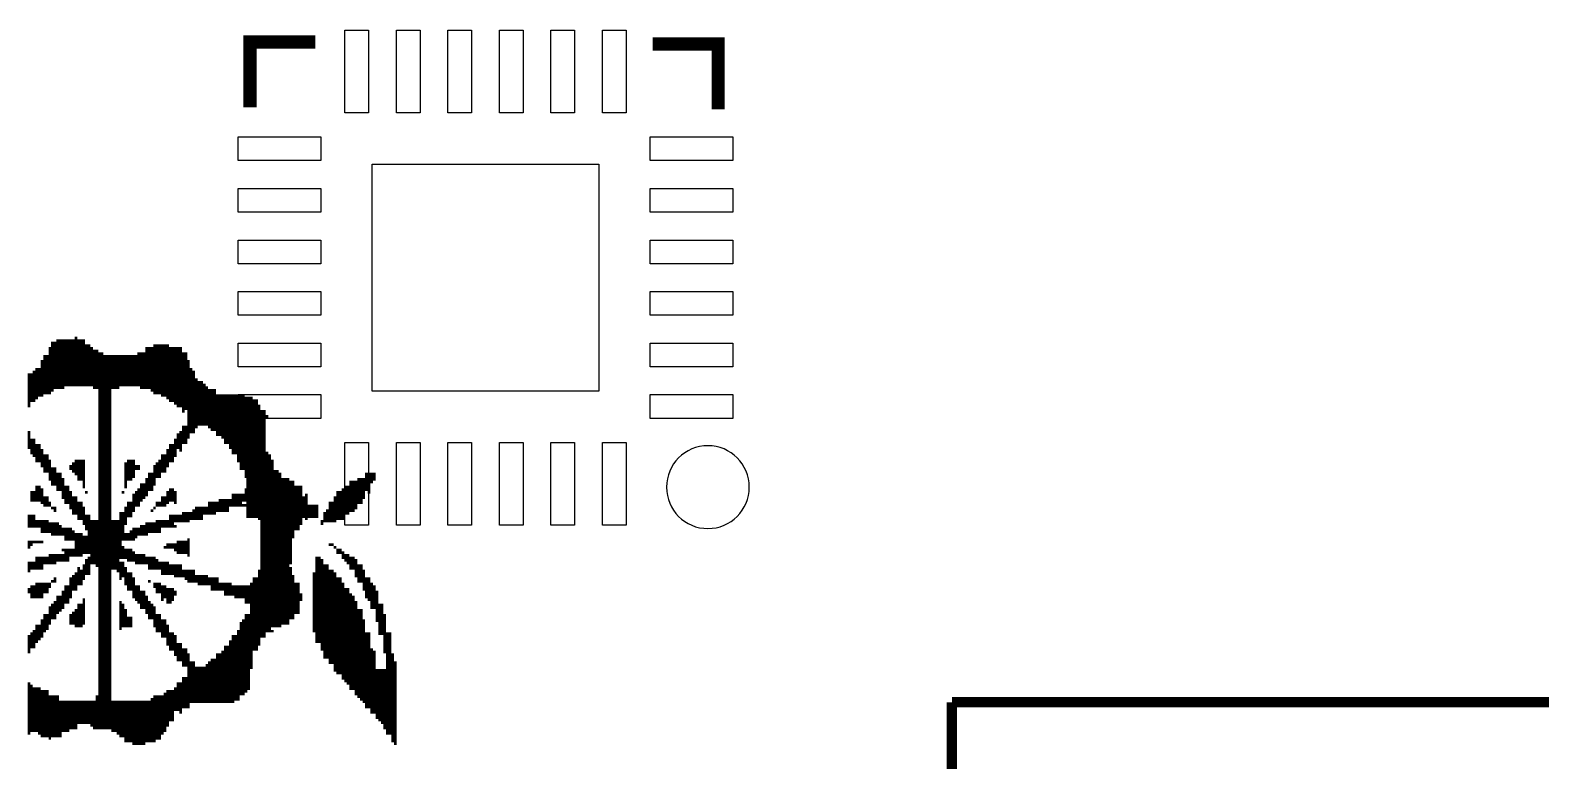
# Model space of a CAD drawing. Extents: x 16 to 143, y 14 to 67.
# Drawn here: x 52.37 to 67.04, y 46.6 to 53.68 of the extents above; entities that cross this region are included whole.
import ezdxf

# ---------------------------------------------------------------- set-up
doc = ezdxf.new("R2010")
doc.units = 0
doc.header["$MEASUREMENT"] = 0
for name, color, linetype in [('BG_SILKSCREEN_TOP', 43, 'CONTINUOUS'), ('PG_SILKSCREEN_TOP', 30, 'CONTINUOUS'), ('PIN_PASTEMASK_TOP', 85, 'CONTINUOUS'), ('PIN_TOP', 1, 'CONTINUOUS')]:
    doc.layers.add(name, color=color, linetype=linetype)

msp = doc.modelspace()

# ---------------------------------------------------------------- linework, layer by layer
at = {"layer": 'BG_SILKSCREEN_TOP', "const_width": 0.0254}
for points in [[(52.5653, 50.6095), (52.5653, 50.1523)], [(52.5907, 50.6603), (52.5907, 50.1777)], [(52.6161, 50.6603), (52.6161, 50.2031)], [(52.6415, 50.6857), (52.6415, 50.2031)], [(52.6669, 50.6857), (52.6669, 50.2031)], [(52.6923, 50.6857), (52.6923, 50.2031)], [(52.7177, 50.6857), (52.7177, 50.2285)], [(52.7431, 50.6857), (52.7431, 50.2285)], [(52.7685, 50.6857), (52.7685, 50.2285)], [(52.7939, 50.6857), (52.7939, 50.2285)], [(52.8193, 50.7111), (52.8193, 50.2285)], [(52.8447, 50.6857), (52.8447, 50.2285)], [(52.8701, 50.6857), (52.8701, 50.2285)], [(52.8955, 50.6857), (52.8955, 50.2285)], [(52.9209, 50.6349), (52.9209, 50.2285)], [(52.9463, 50.6349), (52.9463, 50.2285)], [(52.9717, 50.6095), (52.9717, 50.2285)], [(52.9971, 50.5841), (52.9971, 50.2031)], [(53.0225, 50.5841), (53.0225, 50.2031)], [(53.5051, 50.6095), (53.5051, 50.2031)], [(53.5305, 50.6095), (53.5305, 50.2031)], [(53.5559, 50.6095), (53.5559, 50.1777)], [(53.5813, 50.6349), (53.5813, 50.1523)], [(53.6067, 50.6349), (53.6067, 50.1523)], [(53.6321, 50.6349), (53.6321, 50.1523)], [(53.6575, 50.6349), (53.6575, 50.1269)], [(53.6829, 50.6349), (53.6829, 50.1269)], [(53.7083, 50.6349), (53.7083, 50.1015)], [(53.7337, 50.6095), (53.7337, 50.0761)], [(53.7591, 50.6095), (53.7591, 50.0761)], [(53.7845, 50.6095), (53.7845, 50.0507)], [(53.8099, 50.6095), (53.8099, 50.0253)], [(53.8353, 50.6095), (53.8353, 50.0253)], [(52.4891, 50.4825), (52.4891, 50.1269)], [(52.5145, 50.5333), (52.5145, 50.1523)], [(52.5399, 50.5333), (52.5399, 50.1523)], [(53.0479, 50.5587), (53.0479, 46.9011)], [(53.0733, 50.5587), (53.0733, 46.9011)], [(53.0987, 50.5333), (53.0987, 46.9011)], [(53.1241, 50.5333), (53.1241, 46.9011)], [(53.1495, 50.5333), (53.1495, 46.9011)], [(53.1749, 50.5333), (53.1749, 50.2031)], [(53.2003, 50.5333), (53.2003, 50.2031)], [(53.2257, 50.5333), (53.2257, 50.2031)], [(53.2511, 50.5333), (53.2511, 50.2285)], [(53.2765, 50.5333), (53.2765, 50.2285)], [(53.3019, 50.5333), (53.3019, 50.2285)], [(53.3273, 50.5333), (53.3273, 50.2285)], [(53.3527, 50.5333), (53.3527, 50.2285)], [(53.3781, 50.5333), (53.3781, 50.2285)], [(53.4035, 50.5333), (53.4035, 50.2285)], [(53.4289, 50.5587), (53.4289, 50.2285)], [(53.4543, 50.5587), (53.4543, 50.2031)], [(53.4797, 50.5587), (53.4797, 50.2031)], [(53.8607, 50.5587), (53.8607, 49.9745)], [(53.8861, 50.5587), (53.8861, 49.9999)], [(53.9115, 50.4825), (53.9115, 49.7205)], [(52.3621, 50.3555), (52.3621, 50.0253)], [(52.3875, 50.3555), (52.3875, 50.0761)], [(52.4129, 50.3809), (52.4129, 50.0761)], [(52.4383, 50.4063), (52.4383, 50.1015)], [(52.4637, 50.4063), (52.4637, 50.1269)], [(53.9369, 50.4063), (53.9369, 49.7713)], [(53.9623, 50.3809), (53.9623, 49.7713)], [(53.9877, 50.3047), (53.9877, 49.8221)], [(54.0131, 50.2793), (54.0131, 49.8475)], [(54.0385, 50.2793), (54.0385, 49.8475)], [(54.0639, 50.2539), (54.0639, 49.8475)], [(54.0893, 50.2285), (54.0893, 49.8475)], [(54.1147, 50.2031), (54.1147, 49.8221)], [(54.1401, 50.2031), (54.1401, 49.7967)], [(54.1655, 50.2031), (54.1655, 49.7967)], [(54.1909, 50.1523), (54.1909, 49.7459)], [(54.2163, 50.1523), (54.2163, 49.7459)], [(54.2417, 50.1523), (54.2417, 49.7205)], [(54.2671, 50.1523), (54.2671, 49.6697)], [(54.2925, 50.1523), (54.2925, 49.6697)], [(54.3179, 50.1523), (54.3179, 49.6189)], [(54.3433, 50.1523), (54.3433, 49.5681)], [(54.3687, 50.1523), (54.3687, 49.5681)], [(54.3941, 50.1523), (54.3941, 49.4919)], [(54.4195, 50.1523), (54.4195, 49.4157)], [(54.4449, 50.1523), (54.4449, 49.4157)], [(54.4703, 50.1269), (54.4703, 49.3395)], [(54.4957, 50.1269), (54.4957, 49.3395)], [(54.5211, 50.1269), (54.5211, 49.0601)], [(54.5465, 50.1015), (54.5465, 49.0093)], [(54.5719, 50.1015), (54.5719, 49.0093)], [(54.5973, 50.0507), (54.5973, 48.9331)], [(54.6227, 49.9999), (54.6227, 47.7901)], [(54.6481, 49.9999), (54.6481, 47.7901)], [(53.8607, 49.8475), (53.8607, 49.6697)], [(53.8861, 49.8475), (53.8861, 49.6697)], [(54.6735, 49.9491), (54.6735, 49.9237)], [(52.3621, 49.7967), (52.3621, 49.6189)], [(52.3875, 49.7205), (52.3875, 49.5681)], [(52.4129, 49.7205), (52.4129, 49.5427)], [(53.7845, 49.7205), (53.7845, 49.5427)], [(53.8099, 49.7713), (53.8099, 49.6189)], [(53.8353, 49.7967), (53.8353, 49.5935)], [(52.4383, 49.6697), (52.4383, 49.4919)], [(52.4637, 49.6697), (52.4637, 49.4919)], [(52.4891, 49.6189), (52.4891, 49.4411)], [(52.5145, 49.5681), (52.5145, 49.3903)], [(52.5399, 49.5681), (52.5399, 49.3903)], [(53.6575, 49.5681), (53.6575, 49.3903)], [(53.6829, 49.5681), (53.6829, 49.3903)], [(53.7083, 49.6189), (53.7083, 49.4411)], [(53.7337, 49.6697), (53.7337, 49.4919)], [(53.7591, 49.6697), (53.7591, 49.4919)], [(54.6735, 49.5935), (54.6735, 47.8409)], [(54.6989, 49.5681), (54.6989, 47.8409)], [(52.5653, 49.5173), (52.5653, 49.3141)], [(52.5907, 49.4411), (52.5907, 49.2633)], [(52.6161, 49.4411), (52.6161, 49.2633)], [(52.7685, 49.4665), (52.7685, 49.4157)], [(52.7939, 49.4919), (52.7939, 49.3903)], [(52.8193, 49.5173), (52.8193, 49.3649)], [(52.8447, 49.5173), (52.8447, 49.3141)], [(52.8701, 49.5173), (52.8701, 49.3141)], [(52.8955, 49.5173), (52.8955, 49.2379)], [(53.3019, 49.4919), (53.3019, 49.2379)], [(53.3273, 49.5173), (53.3273, 49.3141)], [(53.3527, 49.5173), (53.3527, 49.3141)], [(53.3781, 49.5173), (53.3781, 49.3395)], [(53.4035, 49.4665), (53.4035, 49.4157)], [(53.4289, 49.4665), (53.4289, 49.4157)], [(53.5813, 49.4665), (53.5813, 49.2633)], [(53.6067, 49.4919), (53.6067, 49.3395)], [(53.6321, 49.5173), (53.6321, 49.3395)], [(54.7243, 49.5173), (54.7243, 47.8917)], [(54.7497, 49.4157), (54.7497, 47.8917)], [(54.7751, 49.4157), (54.7751, 47.8917)], [(52.4383, 49.2633), (52.4383, 49.1109)], [(52.4637, 49.2633), (52.4637, 49.1109)], [(52.6415, 49.3903), (52.6415, 49.2125)], [(52.6669, 49.3903), (52.6669, 49.2125)], [(52.6923, 49.3395), (52.6923, 49.1363)], [(52.7177, 49.2633), (52.7177, 49.0855)], [(52.7431, 49.2633), (52.7431, 49.0855)], [(53.4543, 49.2887), (53.4543, 49.1109)], [(53.4797, 49.2887), (53.4797, 49.1363)], [(53.5051, 49.3395), (53.5051, 49.1617)], [(53.5305, 49.3903), (53.5305, 49.2125)], [(53.5559, 49.3903), (53.5559, 49.2125)], [(54.8005, 49.3903), (54.8005, 47.8917)], [(54.8259, 49.3395), (54.8259, 47.9171)], [(54.8513, 49.3395), (54.8513, 47.9171)], [(54.8767, 49.3395), (54.8767, 47.9171)], [(54.9021, 49.3141), (54.9021, 48.5013)], [(54.9275, 49.3141), (54.9275, 48.7553)], [(54.9529, 49.2633), (54.9529, 48.8315)], [(54.9783, 49.2633), (54.9783, 48.8315)], [(55.0037, 49.2633), (55.0037, 48.8823)], [(55.4355, 49.2633), (55.4355, 48.9839)], [(55.4609, 49.2633), (55.4609, 48.9839)], [(55.4863, 49.3141), (55.4863, 49.0093)], [(55.5117, 49.3141), (55.5117, 49.0093)], [(55.5371, 49.3141), (55.5371, 49.0347)], [(55.5625, 49.3395), (55.5625, 49.0855)], [(55.5879, 49.3395), (55.5879, 49.0855)], [(55.6133, 49.3395), (55.6133, 49.1363)], [(55.6387, 49.3903), (55.6387, 49.2125)], [(55.6641, 49.3903), (55.6641, 49.1871)], [(55.6895, 49.3903), (55.6895, 49.2887)], [(55.7149, 49.3903), (55.7149, 49.3141)], [(52.3875, 49.2125), (52.3875, 49.1109)], [(52.4129, 49.2125), (52.4129, 49.1109)], [(52.4891, 49.2379), (52.4891, 49.0855)], [(52.5145, 49.1617), (52.5145, 49.0601)], [(52.5399, 49.1617), (52.5399, 49.0601)], [(52.5653, 49.1109), (52.5653, 49.0601)], [(52.7685, 49.2125), (52.7685, 49.0347)], [(52.7939, 49.1617), (52.7939, 48.9839)], [(52.8193, 49.1617), (52.8193, 48.9839)], [(52.8447, 49.1109), (52.8447, 48.9331)], [(52.8701, 49.1109), (52.8701, 48.9331)], [(52.9209, 49.2125), (52.9209, 49.1871)], [(53.2765, 49.2125), (53.2765, 49.1871)], [(53.3273, 49.1109), (53.3273, 48.9585)], [(53.3527, 49.1109), (53.3527, 48.9585)], [(53.3781, 49.1871), (53.3781, 49.0093)], [(53.4035, 49.2125), (53.4035, 49.0601)], [(53.4289, 49.2379), (53.4289, 49.0601)], [(53.6067, 49.1109), (53.6067, 49.0601)], [(53.6321, 49.1109), (53.6321, 49.0601)], [(53.6575, 49.1617), (53.6575, 49.0601)], [(53.6829, 49.1617), (53.6829, 49.0601)], [(53.7083, 49.2125), (53.7083, 49.0855)], [(53.7337, 49.2379), (53.7337, 49.1109)], [(53.7591, 49.2379), (53.7591, 49.1109)], [(53.7845, 49.2125), (53.7845, 49.0855)], [(54.1147, 49.1109), (54.1147, 48.9839)], [(54.1401, 49.1109), (54.1401, 48.9839)], [(54.1655, 49.1109), (54.1655, 48.9839)], [(54.1909, 49.1109), (54.1909, 49.0093)], [(54.2163, 49.1363), (54.2163, 49.0093)], [(54.2417, 49.1363), (54.2417, 49.0093)], [(54.2671, 49.1363), (54.2671, 49.0093)], [(54.2925, 49.1363), (54.2925, 49.0093)], [(54.3179, 49.1363), (54.3179, 49.0601)], [(54.3433, 49.1871), (54.3433, 49.0601)], [(54.3687, 49.1871), (54.3687, 49.0601)], [(54.3941, 49.1871), (54.3941, 49.0601)], [(54.4195, 49.1871), (54.4195, 49.0601)], [(54.4449, 49.1871), (54.4449, 49.1109)], [(54.4703, 49.2379), (54.4703, 49.1109)], [(54.4957, 49.2379), (54.4957, 49.1109)], [(55.0291, 49.1617), (55.0291, 48.9585)], [(55.0545, 49.1871), (55.0545, 48.9331)], [(55.2831, 49.1109), (55.2831, 48.9077)], [(55.3085, 49.1109), (55.3085, 48.9077)], [(55.3339, 49.1617), (55.3339, 48.9077)], [(55.3593, 49.2125), (55.3593, 48.9331)], [(55.3847, 49.2125), (55.3847, 48.9331)], [(55.4101, 49.2379), (55.4101, 48.9331)], [(52.3621, 48.9839), (52.3621, 48.8569)], [(52.3875, 48.9839), (52.3875, 48.8569)], [(52.4129, 48.9839), (52.4129, 48.8569)], [(52.5907, 49.0601), (52.5907, 49.0347)], [(52.6161, 49.0601), (52.6161, 49.0093)], [(52.8955, 49.0601), (52.8955, 48.8823)], [(52.9209, 48.9839), (52.9209, 48.8315)], [(52.9463, 48.9839), (52.9463, 48.6029)], [(53.2511, 49.0093), (53.2511, 48.5521)], [(53.2765, 49.0093), (53.2765, 48.7299)], [(53.3019, 49.0601), (53.3019, 48.8823)], [(53.5559, 49.0347), (53.5559, 49.0093)], [(53.5813, 49.0601), (53.5813, 49.0347)], [(53.7337, 48.9839), (53.7337, 48.8569)], [(53.7591, 48.9839), (53.7591, 48.8569)], [(53.7845, 48.9839), (53.7845, 48.9077)], [(53.8099, 48.9839), (53.8099, 48.9077)], [(53.8353, 48.9839), (53.8353, 48.9077)], [(53.8607, 49.0093), (53.8607, 48.9077)], [(53.8861, 49.0093), (53.8861, 48.9077)], [(53.9115, 49.0093), (53.9115, 48.9077)], [(53.9369, 49.0093), (53.9369, 48.9331)], [(53.9623, 49.0347), (53.9623, 48.9331)], [(53.9877, 49.0601), (53.9877, 48.9331)], [(54.0131, 49.0601), (54.0131, 48.9331)], [(54.0385, 49.0601), (54.0385, 48.9331)], [(54.0639, 49.0601), (54.0639, 48.9839)], [(54.0893, 49.0601), (54.0893, 48.9839)], [(54.4449, 49.0855), (54.4449, 49.0601)], [(54.4703, 49.0855), (54.4703, 49.0601)], [(54.4957, 49.0855), (54.4957, 49.0601)], [(55.2323, 49.0093), (55.2323, 48.9077)], [(55.2577, 49.0347), (55.2577, 48.9077)], [(52.4383, 48.9331), (52.4383, 48.8569)], [(52.4637, 48.9331), (52.4637, 48.8569)], [(52.4891, 48.9331), (52.4891, 48.8061)], [(52.5145, 48.9331), (52.5145, 48.8061)], [(52.5399, 48.9331), (52.5399, 48.8061)], [(52.5653, 48.9077), (52.5653, 48.8061)], [(52.5907, 48.9077), (52.5907, 48.7807)], [(52.6161, 48.9077), (52.6161, 48.7807)], [(52.6415, 48.9077), (52.6415, 48.7807)], [(52.6669, 48.8823), (52.6669, 48.7807)], [(52.6923, 48.8569), (52.6923, 48.7807)], [(52.7177, 48.8569), (52.7177, 48.7299)], [(52.7431, 48.8569), (52.7431, 48.7299)], [(52.7685, 48.8569), (52.7685, 48.7299)], [(52.7939, 48.8315), (52.7939, 48.7299)], [(52.9717, 48.9331), (52.9717, 48.5013)], [(52.9971, 48.9331), (52.9971, 48.5013)], [(53.0225, 48.9331), (53.0225, 48.4759)], [(53.1749, 48.9331), (53.1749, 48.4505)], [(53.2003, 48.9331), (53.2003, 48.4505)], [(53.2257, 48.9331), (53.2257, 48.4251)], [(53.3527, 48.8315), (53.3527, 48.7299)], [(53.3781, 48.8569), (53.3781, 48.7299)], [(53.4035, 48.8569), (53.4035, 48.7553)], [(53.4289, 48.8569), (53.4289, 48.7807)], [(53.4543, 48.8823), (53.4543, 48.7807)], [(53.4797, 48.8823), (53.4797, 48.7807)], [(53.5051, 48.9077), (53.5051, 48.7807)], [(53.5305, 48.9077), (53.5305, 48.8061)], [(53.5559, 48.9077), (53.5559, 48.8061)], [(53.5813, 48.9077), (53.5813, 48.8061)], [(53.6067, 48.9331), (53.6067, 48.8061)], [(53.6321, 48.9331), (53.6321, 48.8061)], [(53.6575, 48.9331), (53.6575, 48.8569)], [(53.6829, 48.9331), (53.6829, 48.8569)], [(53.7083, 48.9331), (53.7083, 48.8569)], [(53.7845, 48.8823), (53.7845, 48.8569)], [(55.2069, 48.9331), (55.2069, 48.8823)], [(52.3621, 48.7299), (52.3621, 48.6537)], [(52.3875, 48.7299), (52.3875, 48.6791)], [(52.4129, 48.7299), (52.4129, 48.7045)], [(52.4383, 48.7299), (52.4383, 48.7045)], [(52.4637, 48.7299), (52.4637, 48.7045)], [(52.4891, 48.7299), (52.4891, 48.7045)], [(52.8193, 48.8061), (52.8193, 48.5775)], [(52.8447, 48.8061), (52.8447, 48.5775)], [(52.8701, 48.8061), (52.8701, 48.5775)], [(52.8955, 48.7807), (52.8955, 48.6029)], [(52.9209, 48.7807), (52.9209, 48.6029)], [(53.2765, 48.6791), (53.2765, 48.5521)], [(53.3019, 48.8061), (53.3019, 48.7299)], [(53.3273, 48.8061), (53.3273, 48.7299)], [(53.6829, 48.6791), (53.6829, 48.6537)], [(53.7083, 48.7045), (53.7083, 48.6537)], [(53.7337, 48.7045), (53.7337, 48.6537)], [(53.7591, 48.7045), (53.7591, 48.6537)], [(53.7845, 48.7045), (53.7845, 48.6283)], [(53.8099, 48.7299), (53.8099, 48.6029)], [(53.8353, 48.7299), (53.8353, 48.6029)], [(53.8607, 48.7299), (53.8607, 48.6029)], [(53.8861, 48.7299), (53.8861, 48.6029)], [(53.9115, 48.7553), (53.9115, 48.5775)], [(55.2831, 48.7045), (55.2831, 48.6791)], [(55.3085, 48.7045), (55.3085, 48.6791)], [(55.3339, 48.6791), (55.3339, 48.6537)], [(52.3621, 48.5267), (52.3621, 48.4251)], [(52.3875, 48.5267), (52.3875, 48.4505)], [(52.4129, 48.5267), (52.4129, 48.4505)], [(52.4383, 48.5775), (52.4383, 48.4505)], [(52.4637, 48.5775), (52.4637, 48.4505)], [(52.4891, 48.5775), (52.4891, 48.4505)], [(52.5145, 48.5775), (52.5145, 48.5013)], [(52.5399, 48.5775), (52.5399, 48.5013)], [(52.5653, 48.6029), (52.5653, 48.5013)], [(52.5907, 48.6029), (52.5907, 48.5013)], [(52.6161, 48.6029), (52.6161, 48.5013)], [(52.6415, 48.6029), (52.6415, 48.5267)], [(52.6669, 48.6029), (52.6669, 48.5267)], [(52.6923, 48.6537), (52.6923, 48.6283)], [(52.6923, 48.6029), (52.6923, 48.5267)], [(52.7177, 48.6537), (52.7177, 48.5267)], [(52.7431, 48.6537), (52.7431, 48.5267)], [(52.7685, 48.6537), (52.7685, 48.5775)], [(52.7939, 48.6537), (52.7939, 48.5775)], [(52.9209, 48.5521), (52.9209, 48.3997)], [(52.9463, 48.5775), (52.9463, 48.3997)], [(53.2511, 48.5267), (53.2511, 48.3489)], [(53.2765, 48.5267), (53.2765, 48.3743)], [(53.3019, 48.6537), (53.3019, 48.5521)], [(53.3273, 48.6537), (53.3273, 48.5267)], [(53.3527, 48.6537), (53.3527, 48.5267)], [(53.3781, 48.6283), (53.3781, 48.5267)], [(53.4035, 48.6029), (53.4035, 48.5013)], [(53.4289, 48.6029), (53.4289, 48.5013)], [(53.4543, 48.6029), (53.4543, 48.5013)], [(53.4797, 48.6029), (53.4797, 48.5013)], [(53.5051, 48.5775), (53.5051, 48.5013)], [(53.5305, 48.5775), (53.5305, 48.4505)], [(53.5559, 48.5775), (53.5559, 48.4505)], [(53.5813, 48.5775), (53.5813, 48.4505)], [(53.6067, 48.5521), (53.6067, 48.4505)], [(53.6321, 48.5267), (53.6321, 48.4505)], [(53.6575, 48.5267), (53.6575, 48.3997)], [(53.6829, 48.5267), (53.6829, 48.3997)], [(53.7083, 48.5267), (53.7083, 48.3997)], [(55.1561, 48.5775), (55.1561, 47.7393)], [(55.1815, 48.5775), (55.1815, 47.7393)], [(55.2069, 48.5521), (55.2069, 47.6631)], [(55.3593, 48.6537), (55.3593, 48.6029)], [(55.3847, 48.6537), (55.3847, 48.6029)], [(55.4101, 48.6283), (55.4101, 48.5521)], [(55.4355, 48.6029), (55.4355, 48.5267)], [(55.4609, 48.6029), (55.4609, 48.5013)], [(55.4863, 48.5775), (55.4863, 48.4505)], [(55.5117, 48.5775), (55.5117, 48.4505)], [(55.5371, 48.5521), (55.5371, 48.3743)], [(52.7939, 48.3997), (52.7939, 48.2473)], [(52.8193, 48.4251), (52.8193, 48.2473)], [(52.8447, 48.4759), (52.8447, 48.2981)], [(52.8701, 48.4505), (52.8701, 48.2981)], [(52.8955, 48.5013), (52.8955, 48.3489)], [(53.3019, 48.4759), (53.3019, 48.2981)], [(53.3273, 48.4251), (53.3273, 48.2473)], [(53.3527, 48.4251), (53.3527, 48.2473)], [(53.7337, 48.5013), (53.7337, 48.3997)], [(53.7591, 48.5013), (53.7591, 48.3997)], [(53.7845, 48.5013), (53.7845, 48.3743)], [(53.8099, 48.5013), (53.8099, 48.3743)], [(53.8353, 48.5013), (53.8353, 48.3743)], [(53.8607, 48.4505), (53.8607, 48.3743)], [(53.8861, 48.4505), (53.8861, 48.3489)], [(53.9115, 48.4505), (53.9115, 48.3235)], [(53.9369, 48.4505), (53.9369, 48.3235)], [(53.9623, 48.4505), (53.9623, 48.3235)], [(53.9877, 48.3997), (53.9877, 48.3235)], [(54.0131, 48.3997), (54.0131, 48.2981)], [(54.0385, 48.3997), (54.0385, 48.2981)], [(54.0639, 48.3997), (54.0639, 48.2981)], [(54.0893, 48.3997), (54.0893, 48.2981)], [(54.5973, 48.4505), (54.5973, 47.7139)], [(54.9021, 48.4759), (54.9021, 47.9679)], [(54.9275, 48.3997), (54.9275, 47.9679)], [(55.1307, 48.4251), (55.1307, 47.8409)], [(55.2323, 48.5013), (55.2323, 47.5869)], [(55.2577, 48.5013), (55.2577, 47.5869)], [(55.2831, 48.4505), (55.2831, 47.5361)], [(55.3085, 48.4505), (55.3085, 47.5361)], [(55.3339, 48.4251), (55.3339, 47.4599)], [(55.5625, 48.5013), (55.5625, 48.3235)], [(55.5879, 48.5013), (55.5879, 48.3235)], [(55.6133, 48.4505), (55.6133, 48.2473)], [(52.3621, 48.2727), (52.3621, 48.2219)], [(52.3875, 48.2981), (52.3875, 48.1711)], [(52.4129, 48.2981), (52.4129, 48.1711)], [(52.4383, 48.3235), (52.4383, 48.1711)], [(52.4637, 48.3235), (52.4637, 48.1711)], [(52.4891, 48.3235), (52.4891, 48.1711)], [(52.5145, 48.3235), (52.5145, 48.2219)], [(52.5399, 48.3235), (52.5399, 48.2219)], [(52.5653, 48.3235), (52.5653, 48.2727)], [(52.5907, 48.3489), (52.5907, 48.3235)], [(52.6161, 48.3743), (52.6161, 48.3235)], [(52.6923, 48.2473), (52.6923, 48.0695)], [(52.7177, 48.2981), (52.7177, 48.1203)], [(52.7431, 48.2981), (52.7431, 48.1203)], [(52.7685, 48.3743), (52.7685, 48.1711)], [(53.3781, 48.3743), (53.3781, 48.1711)], [(53.4035, 48.2981), (53.4035, 48.1457)], [(53.4289, 48.2981), (53.4289, 48.1203)], [(53.4543, 48.2473), (53.4543, 48.0695)], [(53.4797, 48.2473), (53.4797, 48.0695)], [(53.5305, 48.3489), (53.5305, 48.3235)], [(53.5813, 48.3235), (53.5813, 48.2727)], [(53.6067, 48.3235), (53.6067, 48.2219)], [(53.6321, 48.3235), (53.6321, 48.2219)], [(53.6575, 48.2981), (53.6575, 48.1457)], [(53.6829, 48.2981), (53.6829, 48.1711)], [(53.7083, 48.2727), (53.7083, 48.1203)], [(53.7337, 48.2727), (53.7337, 48.1203)], [(53.7591, 48.2727), (53.7591, 48.1457)], [(53.7845, 48.2473), (53.7845, 48.1965)], [(54.1147, 48.3743), (54.1147, 48.2981)], [(54.1401, 48.3743), (54.1401, 48.2473)], [(54.1655, 48.3743), (54.1655, 48.2473)], [(54.1909, 48.3743), (54.1909, 48.2473)], [(54.2163, 48.3235), (54.2163, 48.2473)], [(54.2417, 48.3235), (54.2417, 48.2473)], [(54.2671, 48.3235), (54.2671, 48.1965)], [(54.2925, 48.3235), (54.2925, 48.1965)], [(54.3179, 48.3235), (54.3179, 48.1965)], [(54.3433, 48.2981), (54.3433, 48.1965)], [(54.3687, 48.2981), (54.3687, 48.1711)], [(54.3941, 48.2981), (54.3941, 48.1711)], [(54.4195, 48.2981), (54.4195, 48.1711)], [(54.4449, 48.2981), (54.4449, 48.1711)], [(54.4703, 48.2981), (54.4703, 48.1203)], [(54.4957, 48.2981), (54.4957, 48.1203)], [(54.5211, 48.3235), (54.5211, 47.4853)], [(54.5465, 48.3743), (54.5465, 47.6631)], [(54.5719, 48.3743), (54.5719, 47.6631)], [(54.9529, 48.3235), (54.9529, 48.0187)], [(54.9783, 48.3235), (54.9783, 48.0187)], [(55.3593, 48.3743), (55.3593, 47.4345)], [(55.3847, 48.3743), (55.3847, 47.4345)], [(55.4101, 48.3235), (55.4101, 47.3837)], [(55.4355, 48.2727), (55.4355, 47.3583)], [(55.4609, 48.2727), (55.4609, 47.3329)], [(55.6387, 48.3743), (55.6387, 48.1711)], [(55.6641, 48.3743), (55.6641, 48.1457)], [(55.6895, 48.3235), (55.6895, 48.0695)], [(55.7149, 48.2981), (55.7149, 48.0695)], [(55.7403, 48.2473), (55.7403, 47.9425)], [(52.5653, 48.0949), (52.5653, 47.9171)], [(52.5907, 48.1203), (52.5907, 47.9679)], [(52.6161, 48.1457), (52.6161, 47.9679)], [(52.6415, 48.1965), (52.6415, 48.0187)], [(52.6669, 48.1965), (52.6669, 48.0441)], [(52.8447, 48.1203), (52.8447, 47.8917)], [(52.8701, 48.1203), (52.8701, 47.8917)], [(52.8955, 48.1711), (52.8955, 47.9171)], [(53.2511, 48.1457), (53.2511, 47.8663)], [(53.2765, 48.1203), (53.2765, 47.8917)], [(53.5051, 48.1965), (53.5051, 48.0187)], [(53.5305, 48.1457), (53.5305, 47.9679)], [(53.5559, 48.1203), (53.5559, 47.9679)], [(53.5813, 48.0949), (53.5813, 47.8917)], [(55.0037, 48.2219), (55.0037, 48.1457)], [(55.4863, 48.2219), (55.4863, 47.2821)], [(55.5117, 48.1965), (55.5117, 47.2821)], [(55.5371, 48.1457), (55.5371, 47.2313)], [(55.7657, 48.1203), (55.7657, 47.8155)], [(55.7911, 48.1203), (55.7911, 47.8155)], [(52.4891, 47.9679), (52.4891, 47.7901)], [(52.5145, 48.0187), (52.5145, 47.8409)], [(52.5399, 48.0187), (52.5399, 47.8663)], [(52.7685, 48.0187), (52.7685, 47.9171)], [(52.7939, 48.0441), (52.7939, 47.9171)], [(52.8193, 48.0695), (52.8193, 47.8917)], [(53.3019, 48.0695), (53.3019, 47.8917)], [(53.3273, 47.9933), (53.3273, 47.8917)], [(53.3527, 47.9933), (53.3527, 47.8917)], [(53.6067, 48.0187), (53.6067, 47.8409)], [(53.6321, 48.0187), (53.6321, 47.8409)], [(53.6575, 47.9679), (53.6575, 47.7901)], [(53.6829, 47.9679), (53.6829, 47.7901)], [(54.4195, 47.9425), (54.4195, 47.2313)], [(54.4449, 47.9679), (54.4449, 47.2313)], [(54.4703, 48.0187), (54.4703, 47.2567)], [(54.4957, 48.0187), (54.4957, 47.2821)], [(55.5625, 48.0695), (55.5625, 47.2059)], [(55.5879, 48.0695), (55.5879, 47.1805)], [(55.6133, 47.9679), (55.6133, 47.1551)], [(55.8165, 48.0187), (55.8165, 47.6377)], [(52.3621, 47.8155), (52.3621, 47.6377)], [(52.3875, 47.8409), (52.3875, 47.6885)], [(52.4129, 47.8663), (52.4129, 47.6885)], [(52.4383, 47.9171), (52.4383, 47.7393)], [(52.4637, 47.9171), (52.4637, 47.7647)], [(53.7083, 47.9171), (53.7083, 47.7139)], [(53.7337, 47.8409), (53.7337, 47.6631)], [(53.7591, 47.8409), (53.7591, 47.6631)], [(53.7845, 47.8155), (53.7845, 47.6123)], [(54.3433, 47.8155), (54.3433, 47.1551)], [(54.3687, 47.8155), (54.3687, 47.1805)], [(54.3941, 47.8663), (54.3941, 47.1805)], [(54.7243, 47.8663), (54.7243, 47.8409)], [(55.6387, 47.8409), (55.6387, 47.1043)], [(55.6641, 47.8409), (55.6641, 47.1043)], [(55.8419, 47.8409), (55.8419, 46.8503)], [(55.8673, 47.8409), (55.8673, 46.8503)], [(53.8099, 47.7393), (53.8099, 47.5615)], [(53.8353, 47.7393), (53.8353, 47.5615)], [(53.8607, 47.6885), (53.8607, 47.5107)], [(53.8861, 47.6885), (53.8861, 47.5107)], [(54.2417, 47.6631), (54.2417, 47.1551)], [(54.2671, 47.7139), (54.2671, 47.1551)], [(54.2925, 47.7139), (54.2925, 47.1551)], [(54.3179, 47.7647), (54.3179, 47.1551)], [(55.6895, 47.6885), (55.6895, 47.0535)], [(55.7149, 47.6631), (55.7149, 47.0535)], [(53.9115, 47.6377), (53.9115, 47.1043)], [(53.9369, 47.5615), (53.9369, 47.1551)], [(53.9623, 47.5615), (53.9623, 47.1551)], [(53.9877, 47.5107), (53.9877, 47.1551)], [(54.0131, 47.5107), (54.0131, 47.1551)], [(54.0385, 47.5107), (54.0385, 47.1551)], [(54.0639, 47.5107), (54.0639, 47.1551)], [(54.0893, 47.5361), (54.0893, 47.1551)], [(54.1147, 47.5615), (54.1147, 47.1551)], [(54.1401, 47.5869), (54.1401, 47.1551)], [(54.1655, 47.5869), (54.1655, 47.1551)], [(54.1909, 47.6377), (54.1909, 47.1551)], [(54.2163, 47.6377), (54.2163, 47.1551)], [(55.8927, 47.6377), (55.8927, 46.7741)], [(55.9181, 47.5615), (55.9181, 46.7487)], [(52.3621, 47.3583), (52.3621, 46.8503)], [(53.8099, 47.3583), (53.8099, 47.0789)], [(53.8353, 47.3583), (53.8353, 47.0535)], [(53.8607, 47.4091), (53.8607, 47.1043)], [(53.8861, 47.4091), (53.8861, 47.1043)], [(55.7403, 47.4853), (55.7403, 47.0027)], [(55.7657, 47.4853), (55.7657, 46.9773)], [(55.7911, 47.4853), (55.7911, 46.9519)], [(55.8165, 47.4853), (55.8165, 46.9011)], [(52.3875, 47.3329), (52.3875, 46.8757)], [(52.4129, 47.3075), (52.4129, 46.8757)], [(52.4383, 47.3075), (52.4383, 46.8757)], [(52.4637, 47.3075), (52.4637, 46.8503)], [(52.4891, 47.2821), (52.4891, 46.8249)], [(52.5145, 47.2821), (52.5145, 46.8249)], [(52.5399, 47.2821), (52.5399, 46.8249)], [(52.5653, 47.2313), (52.5653, 46.7995)], [(52.5907, 47.2313), (52.5907, 46.8249)], [(52.6161, 47.2313), (52.6161, 46.8249)], [(52.6415, 47.2313), (52.6415, 46.8249)], [(53.0225, 47.2313), (53.0225, 46.9011)], [(53.5559, 47.2059), (53.5559, 46.7741)], [(53.5813, 47.2313), (53.5813, 46.7741)], [(53.6067, 47.2313), (53.6067, 46.7995)], [(53.6321, 47.2313), (53.6321, 46.7995)], [(53.6575, 47.2313), (53.6575, 46.8503)], [(53.6829, 47.2567), (53.6829, 46.8757)], [(53.7083, 47.2821), (53.7083, 46.9265)], [(53.7337, 47.2821), (53.7337, 46.9773)], [(53.7591, 47.2821), (53.7591, 46.9773)], [(53.7845, 47.3075), (53.7845, 47.0789)], [(52.6669, 47.1805), (52.6669, 46.8249)], [(52.6923, 47.1805), (52.6923, 46.8757)], [(52.7177, 47.1805), (52.7177, 46.8757)], [(52.7431, 47.1805), (52.7431, 46.8757)], [(52.7685, 47.1805), (52.7685, 46.9011)], [(52.7939, 47.1805), (52.7939, 46.9011)], [(52.8193, 47.1805), (52.8193, 46.9011)], [(52.8447, 47.1805), (52.8447, 46.9519)], [(52.8701, 47.1805), (52.8701, 46.9519)], [(52.8955, 47.1805), (52.8955, 46.9519)], [(52.9209, 47.1805), (52.9209, 46.9519)], [(52.9463, 47.1805), (52.9463, 46.9519)], [(52.9717, 47.1805), (52.9717, 46.9265)], [(52.9971, 47.1805), (52.9971, 46.9011)], [(53.1749, 47.1805), (53.1749, 46.8757)], [(53.2003, 47.1805), (53.2003, 46.8757)], [(53.2257, 47.1805), (53.2257, 46.8503)], [(53.2511, 47.1805), (53.2511, 46.8249)], [(53.2765, 47.1805), (53.2765, 46.8249)], [(53.3019, 47.1805), (53.3019, 46.7741)], [(53.3273, 47.1805), (53.3273, 46.7741)], [(53.3527, 47.1805), (53.3527, 46.7741)], [(53.3781, 47.1805), (53.3781, 46.7487)], [(53.4035, 47.1805), (53.4035, 46.7487)], [(53.4289, 47.1805), (53.4289, 46.7487)], [(53.4543, 47.1805), (53.4543, 46.7487)], [(53.4797, 47.1805), (53.4797, 46.7487)], [(53.5051, 47.1805), (53.5051, 46.7741)], [(53.5305, 47.1805), (53.5305, 46.7741)]]:
    msp.add_lwpolyline(points, dxfattribs=at)
at = {"layer": 'PG_SILKSCREEN_TOP'}
for points, const_width in [([(54.5084, 52.9336), (54.5084, 53.5686), (55.1434, 53.5686)], 0.127), ([(58.4183, 53.54942), (59.0533, 53.54942), (59.0533, 52.91442)], 0.127), ([(55.1705, 49.01578), (54.5355, 49.01578), (54.5355, 49.65078)], 0.127), ([(61.32271, 47.16394), (61.32271, 31.66994)], 0.1), ([(82.91271, 47.16394), (61.32271, 47.16394)], 0.1)]:
    msp.add_lwpolyline(points, dxfattribs=dict(at, const_width=const_width))
msp.add_lwpolyline([(59.355, 49.2506, 1), (58.5518, 49.2506, 1)], format="xyb", close=True, dxfattribs=at)
at = {"layer": 'PIN_PASTEMASK_TOP'}
for points in [[(55.65953, 52.88255), (55.4294, 52.88255), (55.4294, 53.68265), (55.65953, 53.68265)], [(56.1594, 52.88255), (55.92928, 52.88255), (55.92928, 53.68265), (56.1594, 53.68265)], [(56.65953, 52.88255), (56.4294, 52.88255), (56.4294, 53.68265), (56.65953, 53.68265)], [(57.1594, 52.88255), (56.92927, 52.88255), (56.92927, 53.68265), (57.1594, 53.68265)], [(57.65952, 52.88255), (57.4294, 52.88255), (57.4294, 53.68265), (57.65952, 53.68265)], [(58.1594, 52.88255), (57.92927, 52.88255), (57.92927, 53.68265), (58.1594, 53.68265)], [(55.19445, 52.6476), (55.19445, 52.41747), (54.39435, 52.41747), (54.39435, 52.6476)], [(59.19445, 52.6476), (59.19445, 52.41747), (58.39435, 52.41747), (58.39435, 52.6476)], [(57.89435, 50.18265), (55.69445, 50.18265), (55.69445, 52.38255), (57.89435, 52.38255)], [(55.19445, 52.14772), (55.19445, 51.9176), (54.39435, 51.9176), (54.39435, 52.14772)], [(59.19445, 52.14772), (59.19445, 51.9176), (58.39435, 51.9176), (58.39435, 52.14772)], [(55.19445, 51.6476), (55.19445, 51.41747), (54.39435, 51.41747), (54.39435, 51.6476)], [(59.19445, 51.6476), (59.19445, 51.41747), (58.39435, 51.41747), (58.39435, 51.6476)], [(55.19445, 51.14773), (55.19445, 50.9176), (54.39435, 50.9176), (54.39435, 51.14773)], [(59.19445, 51.14773), (59.19445, 50.9176), (58.39435, 50.9176), (58.39435, 51.14773)], [(55.19445, 50.6476), (55.19445, 50.41748), (54.39435, 50.41748), (54.39435, 50.6476)], [(59.19445, 50.6476), (59.19445, 50.41748), (58.39435, 50.41748), (58.39435, 50.6476)], [(55.19445, 50.14773), (55.19445, 49.9176), (54.39435, 49.9176), (54.39435, 50.14773)], [(59.19445, 50.14773), (59.19445, 49.9176), (58.39435, 49.9176), (58.39435, 50.14773)], [(55.65953, 48.88255), (55.4294, 48.88255), (55.4294, 49.68265), (55.65953, 49.68265)], [(56.1594, 48.88255), (55.92928, 48.88255), (55.92928, 49.68265), (56.1594, 49.68265)], [(56.65953, 48.88255), (56.4294, 48.88255), (56.4294, 49.68265), (56.65953, 49.68265)], [(57.1594, 48.88255), (56.92927, 48.88255), (56.92927, 49.68265), (57.1594, 49.68265)], [(57.65952, 48.88255), (57.4294, 48.88255), (57.4294, 49.68265), (57.65952, 49.68265)], [(58.1594, 48.88255), (57.92927, 48.88255), (57.92927, 49.68265), (58.1594, 49.68265)]]:
    msp.add_lwpolyline(points, close=True, dxfattribs=at)
at = {"layer": 'PIN_TOP'}
for points in [[(55.65953, 52.88255), (55.4294, 52.88255), (55.4294, 53.68265), (55.65953, 53.68265)], [(56.1594, 52.88255), (55.92928, 52.88255), (55.92928, 53.68265), (56.1594, 53.68265)], [(56.65953, 52.88255), (56.4294, 52.88255), (56.4294, 53.68265), (56.65953, 53.68265)], [(57.1594, 52.88255), (56.92927, 52.88255), (56.92927, 53.68265), (57.1594, 53.68265)], [(57.65952, 52.88255), (57.4294, 52.88255), (57.4294, 53.68265), (57.65952, 53.68265)], [(58.1594, 52.88255), (57.92927, 52.88255), (57.92927, 53.68265), (58.1594, 53.68265)], [(55.19445, 52.6476), (55.19445, 52.41747), (54.39435, 52.41747), (54.39435, 52.6476)], [(59.19445, 52.6476), (59.19445, 52.41747), (58.39435, 52.41747), (58.39435, 52.6476)], [(57.89435, 50.18265), (55.69445, 50.18265), (55.69445, 52.38255), (57.89435, 52.38255)], [(55.19445, 52.14772), (55.19445, 51.9176), (54.39435, 51.9176), (54.39435, 52.14772)], [(59.19445, 52.14772), (59.19445, 51.9176), (58.39435, 51.9176), (58.39435, 52.14772)], [(55.19445, 51.6476), (55.19445, 51.41747), (54.39435, 51.41747), (54.39435, 51.6476)], [(59.19445, 51.6476), (59.19445, 51.41747), (58.39435, 51.41747), (58.39435, 51.6476)], [(55.19445, 51.14773), (55.19445, 50.9176), (54.39435, 50.9176), (54.39435, 51.14773)], [(59.19445, 51.14773), (59.19445, 50.9176), (58.39435, 50.9176), (58.39435, 51.14773)], [(55.19445, 50.6476), (55.19445, 50.41748), (54.39435, 50.41748), (54.39435, 50.6476)], [(59.19445, 50.6476), (59.19445, 50.41748), (58.39435, 50.41748), (58.39435, 50.6476)], [(55.19445, 50.14773), (55.19445, 49.9176), (54.39435, 49.9176), (54.39435, 50.14773)], [(59.19445, 50.14773), (59.19445, 49.9176), (58.39435, 49.9176), (58.39435, 50.14773)], [(55.65953, 48.88255), (55.4294, 48.88255), (55.4294, 49.68265), (55.65953, 49.68265)], [(56.1594, 48.88255), (55.92928, 48.88255), (55.92928, 49.68265), (56.1594, 49.68265)], [(56.65953, 48.88255), (56.4294, 48.88255), (56.4294, 49.68265), (56.65953, 49.68265)], [(57.1594, 48.88255), (56.92927, 48.88255), (56.92927, 49.68265), (57.1594, 49.68265)], [(57.65952, 48.88255), (57.4294, 48.88255), (57.4294, 49.68265), (57.65952, 49.68265)], [(58.1594, 48.88255), (57.92927, 48.88255), (57.92927, 49.68265), (58.1594, 49.68265)]]:
    msp.add_lwpolyline(points, close=True, dxfattribs=at)

doc.saveas('drawing.dxf')
